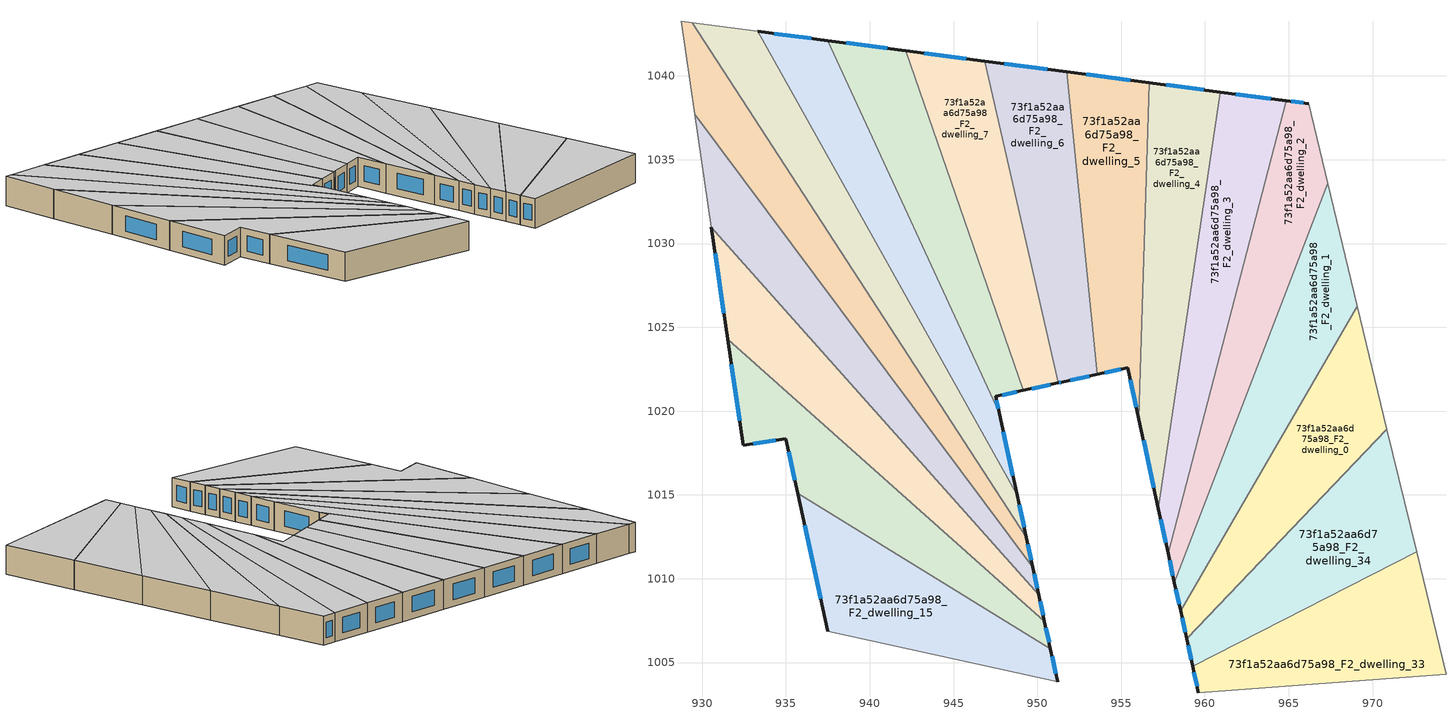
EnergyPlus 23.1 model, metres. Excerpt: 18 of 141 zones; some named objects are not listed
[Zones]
73f1a52aa6d75a98_F2_dwelling_0
 floor to 73f1a52aa6d75a98_F1_dwelling_0 (EU_floor_Construction): 969.1,1026.26 970.86,1018.93 958.91,1006.42 958.55,1008.08 z6
 wall outside (EU_wall_Construction): 958.55,1008.08 958.91,1006.42 z6:9
 wall to 73f1a52aa6d75a98_F2_dwelling_1 (EU_wall_Construction): 969.1,1026.26 958.55,1008.08 z6:9
 wall adiabatic (EU_wall_Construction): 970.86,1018.93 969.1,1026.26 z6:9
 wall to 73f1a52aa6d75a98_F2_dwelling_34 (EU_wall_Construction): 958.91,1006.42 970.86,1018.93 z6:9
 window (EU_Window_Construction): 958.63,1007.69 958.82,1006.81 z6.7:8.3
 ceiling to 73f1a52aa6d75a98_F3_dwelling_0 (EU_floor_Construction): 958.91,1006.42 970.86,1018.93 969.1,1026.26 958.55,1008.08 z9
73f1a52aa6d75a98_F2_dwelling_1
 floor to 73f1a52aa6d75a98_F1_dwelling_1 (EU_floor_Construction): 967.33,1033.59 969.1,1026.26 958.55,1008.08 958.18,1009.76 z6
 wall outside (EU_wall_Construction): 958.18,1009.76 958.55,1008.08 z6:9
 wall to 73f1a52aa6d75a98_F2_dwelling_2 (EU_wall_Construction): 967.33,1033.59 958.18,1009.76 z6:9
 wall adiabatic (EU_wall_Construction): 969.1,1026.26 967.33,1033.59 z6:9
 window (EU_Window_Construction): 958.27,1009.37 958.46,1008.47 z6.7:8.3
 ceiling to 73f1a52aa6d75a98_F3_dwelling_1 (EU_floor_Construction): 958.55,1008.08 969.1,1026.26 967.33,1033.59 958.18,1009.76 z9
73f1a52aa6d75a98_F2_dwelling_10
 floor to 73f1a52aa6d75a98_F1_dwelling_10 (EU_floor_Construction): 933.33,1042.66 948.79,1014.99 949.34,1012.47 929.42,1043.18 z6
 wall outside (EU_wall_Construction): 949.34,1012.47 948.79,1014.99 z6:9
 wall to 73f1a52aa6d75a98_F2_dwelling_11 (EU_wall_Construction): 929.42,1043.18 949.34,1012.47 z6:9
 wall adiabatic (EU_wall_Construction): 933.33,1042.66 929.42,1043.18 z6:9
 wall to 73f1a52aa6d75a98_F2_dwelling_9 (EU_wall_Construction): 948.79,1014.99 933.33,1042.66 z6:9
 window (EU_Window_Construction): 949.21,1013.06 948.92,1014.4 z6.7:8.3
 ceiling to 73f1a52aa6d75a98_F3_dwelling_10 (EU_floor_Construction): 949.34,1012.47 948.79,1014.99 933.33,1042.66 929.42,1043.18 z9
73f1a52aa6d75a98_F2_dwelling_11
 floor to 73f1a52aa6d75a98_F1_dwelling_11 (EU_floor_Construction): 929.42,1043.18 949.34,1012.47 949.72,1010.7 929.55,1037.71 928.74,1043.26 z6
 wall outside (EU_wall_Construction): 949.72,1010.7 949.34,1012.47 z6:9
 wall to 73f1a52aa6d75a98_F2_dwelling_12 (EU_wall_Construction): 929.55,1037.71 949.72,1010.7 z6:9
 wall adiabatic (EU_wall_Construction): 929.42,1043.18 928.74,1043.26 929.55,1037.71 z6:9
 window (EU_Window_Construction): 949.63,1011.12 949.43,1012.06 z6.7:8.3
 ceiling to 73f1a52aa6d75a98_F3_dwelling_11 (EU_floor_Construction): 949.72,1010.7 949.34,1012.47 929.42,1043.18 928.74,1043.26 929.55,1037.71 z9
73f1a52aa6d75a98_F2_dwelling_12
 floor to 73f1a52aa6d75a98_F1_dwelling_12 (EU_floor_Construction): 929.55,1037.71 949.72,1010.7 950.08,1009.04 930.54,1030.99 z6
 wall outside (EU_wall_Construction): 950.08,1009.04 949.72,1010.7 z6:9
 wall to 73f1a52aa6d75a98_F2_dwelling_13 (EU_wall_Construction): 930.54,1030.99 950.08,1009.04 z6:9
 wall adiabatic (EU_wall_Construction): 929.55,1037.71 930.54,1030.99 z6:9
 window (EU_Window_Construction): 950,1009.43 949.81,1010.31 z6.7:8.3
 ceiling to 73f1a52aa6d75a98_F3_dwelling_12 (EU_floor_Construction): 950.08,1009.04 949.72,1010.7 929.55,1037.71 930.54,1030.99 z9
73f1a52aa6d75a98_F2_dwelling_13
 floor to 73f1a52aa6d75a98_F1_dwelling_13 (EU_floor_Construction): 930.54,1030.99 950.08,1009.04 950.43,1007.46 931.52,1024.28 z6
 wall outside (EU_wall_Construction): 950.43,1007.46 950.08,1009.04 / 930.54,1030.99 931.52,1024.28 z6:9
 wall to 73f1a52aa6d75a98_F2_dwelling_14 (EU_wall_Construction): 931.52,1024.28 950.43,1007.46 z6:9
 window (EU_Window_Construction): 950.35,1007.83 950.16,1008.66 / 930.77,1029.41 931.29,1025.85 z6.7:8.3
 ceiling to 73f1a52aa6d75a98_F3_dwelling_13 (EU_floor_Construction): 950.43,1007.46 950.08,1009.04 930.54,1030.99 931.52,1024.28 z9
73f1a52aa6d75a98_F2_dwelling_14
 floor to 73f1a52aa6d75a98_F1_dwelling_14 (EU_floor_Construction): 950.43,1007.46 950.78,1005.83 935.69,1015.12 934.99,1018.34 932.45,1017.95 931.52,1024.28 z6
 wall outside (EU_wall_Construction): 931.52,1024.28 932.45,1017.95 934.99,1018.34 935.69,1015.12 / 950.78,1005.83 950.43,1007.46 z6:9
 wall to 73f1a52aa6d75a98_F2_dwelling_15 (EU_wall_Construction): 935.69,1015.12 950.78,1005.83 z6:9
 window (EU_Window_Construction): 931.74,1022.79 932.23,1019.44 / 950.7,1006.21 950.51,1007.07 / 935.15,1017.59 935.53,1015.87 / 933.04,1018.04 934.39,1018.25 z6.7:8.3
 ceiling to 73f1a52aa6d75a98_F3_dwelling_14 (EU_floor_Construction): 950.78,1005.83 950.43,1007.46 931.52,1024.28 932.45,1017.95 934.99,1018.34 935.69,1015.12 z9
73f1a52aa6d75a98_F2_dwelling_15
 floor to 73f1a52aa6d75a98_F1_dwelling_15 (EU_floor_Construction): 950.78,1005.83 951.21,1003.85 937.48,1006.87 935.69,1015.12 z6
 wall outside (EU_wall_Construction): 951.21,1003.85 950.78,1005.83 / 935.69,1015.12 937.48,1006.87 z6:9
 wall to 73f1a52aa6d75a98_F2_dwelling_16 (EU_wall_Construction): 937.48,1006.87 951.21,1003.85 z6:9
 window (EU_Window_Construction): 951.11,1004.32 950.88,1005.37 / 936.11,1013.18 937.06,1008.81 z6.7:8.3
 ceiling to 73f1a52aa6d75a98_F3_dwelling_15 (EU_floor_Construction): 951.21,1003.85 950.78,1005.83 935.69,1015.12 937.48,1006.87 z9
73f1a52aa6d75a98_F2_dwelling_2
 floor to 73f1a52aa6d75a98_F1_dwelling_2 (EU_floor_Construction): 966.19,1038.35 967.33,1033.59 958.18,1009.76 957.8,1011.54 964.84,1038.53 z6
 wall outside (EU_wall_Construction): 957.8,1011.54 958.18,1009.76 / 966.19,1038.35 964.84,1038.53 z6:9
 wall to 73f1a52aa6d75a98_F2_dwelling_3 (EU_wall_Construction): 964.84,1038.53 957.8,1011.54 z6:9
 wall adiabatic (EU_wall_Construction): 967.33,1033.59 966.19,1038.35 z6:9
 window (EU_Window_Construction): 957.89,1011.12 958.09,1010.18 / 965.87,1038.39 965.16,1038.48 z6.7:8.3
 ceiling to 73f1a52aa6d75a98_F3_dwelling_2 (EU_floor_Construction): 958.18,1009.76 967.33,1033.59 966.19,1038.35 964.84,1038.53 957.8,1011.54 z9
73f1a52aa6d75a98_F2_dwelling_3
 floor to 73f1a52aa6d75a98_F1_dwelling_3 (EU_floor_Construction): 964.84,1038.53 957.8,1011.54 957.22,1014.18 960.91,1039.04 z6
 wall outside (EU_wall_Construction): 957.22,1014.18 957.8,1011.54 / 964.84,1038.53 960.91,1039.04 z6:9
 wall to 73f1a52aa6d75a98_F2_dwelling_4 (EU_wall_Construction): 960.91,1039.04 957.22,1014.18 z6:9
 window (EU_Window_Construction): 957.36,1013.56 957.66,1012.16 / 963.92,1038.65 961.84,1038.92 z6.7:8.3
 ceiling to 73f1a52aa6d75a98_F3_dwelling_3 (EU_floor_Construction): 957.8,1011.54 964.84,1038.53 960.91,1039.04 957.22,1014.18 z9
73f1a52aa6d75a98_F2_dwelling_33
 floor to 73f1a52aa6d75a98_F1_dwelling_33 (EU_floor_Construction): 972.62,1011.61 974.38,1004.29 959.61,1003.2 959.26,1004.79 z6
 wall outside (EU_wall_Construction): 959.26,1004.79 959.61,1003.2 z6:9
 wall to 73f1a52aa6d75a98_F2_dwelling_34 (EU_wall_Construction): 972.62,1011.61 959.26,1004.79 z6:9
 wall adiabatic (EU_wall_Construction): 974.38,1004.29 972.62,1011.61 z6:9
 wall to 73f1a52aa6d75a98_F2_dwelling_32 (EU_wall_Construction): 959.61,1003.2 974.38,1004.29 z6:9
 window (EU_Window_Construction): 959.34,1004.42 959.53,1003.57 z6.7:8.3
 ceiling to 73f1a52aa6d75a98_F3_dwelling_33 (EU_floor_Construction): 974.38,1004.29 972.62,1011.61 959.26,1004.79 959.61,1003.2 z9
73f1a52aa6d75a98_F2_dwelling_34
 floor to 73f1a52aa6d75a98_F1_dwelling_34 (EU_floor_Construction): 970.86,1018.93 972.62,1011.61 959.26,1004.79 958.91,1006.42 z6
 wall outside (EU_wall_Construction): 958.91,1006.42 959.26,1004.79 z6:9
 wall adiabatic (EU_wall_Construction): 972.62,1011.61 970.86,1018.93 z6:9
 window (EU_Window_Construction): 958.99,1006.04 959.18,1005.18 z6.7:8.3
 ceiling to 73f1a52aa6d75a98_F3_dwelling_34 (EU_floor_Construction): 972.62,1011.61 970.86,1018.93 958.91,1006.42 959.26,1004.79 z9
73f1a52aa6d75a98_F2_dwelling_4
 floor to 73f1a52aa6d75a98_F1_dwelling_4 (EU_floor_Construction): 960.91,1039.04 957.22,1014.18 956.06,1019.51 956.69,1039.6 z6
 wall outside (EU_wall_Construction): 956.06,1019.51 957.22,1014.18 / 960.91,1039.04 956.69,1039.6 z6:9
 wall to 73f1a52aa6d75a98_F2_dwelling_5 (EU_wall_Construction): 956.69,1039.6 956.06,1019.51 z6:9
 window (EU_Window_Construction): 956.34,1018.26 956.95,1015.44 / 959.92,1039.17 957.68,1039.47 z6.7:8.3
 ceiling to 73f1a52aa6d75a98_F3_dwelling_4 (EU_floor_Construction): 957.22,1014.18 960.91,1039.04 956.69,1039.6 956.06,1019.51 z9
73f1a52aa6d75a98_F2_dwelling_5
 floor to 73f1a52aa6d75a98_F1_dwelling_5 (EU_floor_Construction): 956.69,1039.6 956.06,1019.51 955.4,1022.58 953.58,1022.19 951.75,1040.25 z6
 wall outside (EU_wall_Construction): 953.58,1022.19 955.4,1022.58 956.06,1019.51 / 956.69,1039.6 951.75,1040.25 z6:9
 wall to 73f1a52aa6d75a98_F2_dwelling_6 (EU_wall_Construction): 951.75,1040.25 953.58,1022.19 z6:9
 window (EU_Window_Construction): 955.55,1021.86 955.91,1020.23 / 954.01,1022.29 954.97,1022.49 / 955.53,1039.75 952.91,1040.09 z6.7:8.3
 ceiling to 73f1a52aa6d75a98_F3_dwelling_5 (EU_floor_Construction): 956.06,1019.51 956.69,1039.6 951.75,1040.25 953.58,1022.19 955.4,1022.58 z9
73f1a52aa6d75a98_F2_dwelling_6
 floor to 73f1a52aa6d75a98_F1_dwelling_6 (EU_floor_Construction): 951.75,1040.25 953.58,1022.19 951.46,1021.74 951.26,1021.69 946.88,1040.88 z6
 wall outside (EU_wall_Construction): 951.26,1021.69 951.46,1021.74 953.58,1022.19 / 951.75,1040.25 946.88,1040.88 z6:9
 wall to 73f1a52aa6d75a98_F2_dwelling_7 (EU_wall_Construction): 946.88,1040.88 951.26,1021.69 z6:9
 window (EU_Window_Construction): 951.96,1021.84 953.08,1022.09 / 951.3,1021.7 951.41,1021.73 / 950.6,1040.4 948.02,1040.73 z6.7:8.3
 ceiling to 73f1a52aa6d75a98_F3_dwelling_6 (EU_floor_Construction): 953.58,1022.19 951.75,1040.25 946.88,1040.88 951.26,1021.69 951.46,1021.74 z9
73f1a52aa6d75a98_F2_dwelling_7
 floor to 73f1a52aa6d75a98_F1_dwelling_7 (EU_floor_Construction): 946.88,1040.88 951.26,1021.69 949.17,1021.24 942.13,1041.51 z6
 wall outside (EU_wall_Construction): 949.17,1021.24 951.26,1021.69 / 946.88,1040.88 942.13,1041.51 z6:9
 wall to 73f1a52aa6d75a98_F2_dwelling_8 (EU_wall_Construction): 942.13,1041.51 949.17,1021.24 z6:9
 window (EU_Window_Construction): 949.66,1021.35 950.77,1021.59 / 945.76,1041.03 943.25,1041.36 z6.7:8.3
 ceiling to 73f1a52aa6d75a98_F3_dwelling_7 (EU_floor_Construction): 951.26,1021.69 946.88,1040.88 942.13,1041.51 949.17,1021.24 z9
73f1a52aa6d75a98_F2_dwelling_8
 floor to 73f1a52aa6d75a98_F1_dwelling_8 (EU_floor_Construction): 942.13,1041.51 949.17,1021.24 947.51,1020.88 947.72,1019.91 937.5,1042.11 z6
 wall outside (EU_wall_Construction): 947.72,1019.91 947.51,1020.88 949.17,1021.24 / 942.13,1041.51 937.5,1042.11 z6:9
 wall to 73f1a52aa6d75a98_F2_dwelling_9 (EU_wall_Construction): 937.5,1042.11 947.72,1019.91 z6:9
 window (EU_Window_Construction): 947.9,1020.96 948.78,1021.16 / 947.67,1020.14 947.56,1020.65 / 941.05,1041.65 938.59,1041.97 z6.7:8.3
 ceiling to 73f1a52aa6d75a98_F3_dwelling_8 (EU_floor_Construction): 949.17,1021.24 942.13,1041.51 937.5,1042.11 947.72,1019.91 947.51,1020.88 z9
73f1a52aa6d75a98_F2_dwelling_9
 floor to 73f1a52aa6d75a98_F1_dwelling_9 (EU_floor_Construction): 937.5,1042.11 947.72,1019.91 948.79,1014.99 933.33,1042.66 z6
 wall outside (EU_wall_Construction): 948.79,1014.99 947.72,1019.91 / 937.5,1042.11 933.33,1042.66 z6:9
 window (EU_Window_Construction): 948.54,1016.15 947.97,1018.76 / 936.52,1042.24 934.31,1042.53 z6.7:8.3
 ceiling to 73f1a52aa6d75a98_F3_dwelling_9 (EU_floor_Construction): 948.79,1014.99 947.72,1019.91 937.5,1042.11 933.33,1042.66 z9
[Building]
EU S2 Campaign: North Axis=0; Terrain=City; Solar Distribution=FullExterior
[Site:Location]
Budapest.Ferenc.Liszt.Intl.AP: Latitude=47.437; Longitude=19.256; Time Zone=1; Elevation=185
[SizingPeriod:WeatherFileDays]
AnnualSizingPeriod: Begin Month=1; Begin Day of Month=1; End Month=12; End Day of Month=31; Day of Week for Start Day=Monday; Use Weather File Daylight Saving Period=No; Use Weather File Rain and Snow Indicators=No
[MATERIAL]
EU_InternalMass_Material: Roughness=MediumRough; Thickness=0.1; Conductivity=1; Density=1800; Specific Heat=900; Thermal Absorptance=0.9; Solar Absorptance=0.7; Visible Absorptance=0.7
[MATERIAL:NOMASS] Roughness=MediumRough; Thermal Absorptance=0.9; Solar Absorptance=0.7; Visible Absorptance=0.7
Name | Thermal Resistance
EU_wall_NoMass | 0.832559
EU_floor_NoMass | 0.872794
[WINDOWMATERIAL:SIMPLEGLAZINGSYSTEM]
EU_Window_SimpleGlazing: UFactor=2.79869; Solar Heat Gain Coefficient=0.75; Visible Transmittance=0.75
[CONSTRUCTION]
EU_wall_Construction: EU_wall_NoMass
EU_floor_Construction: EU_floor_NoMass
EU_Window_Construction: EU_Window_SimpleGlazing
EU_InternalMass_Construction: EU_InternalMass_Material
[ZONE] Type=1; Multiplier=1; Ceiling Height=autocalculate; Floor Area=autocalculate; Part of Total Floor Area=Yes
Name | Volume
73f1a52aa6d75a98_F2_dwelling_0 | 200.503
73f1a52aa6d75a98_F2_dwelling_1 | 200.511
73f1a52aa6d75a98_F2_dwelling_10 | 200.497
73f1a52aa6d75a98_F2_dwelling_11 | 200.552
73f1a52aa6d75a98_F2_dwelling_12 | 200.498
73f1a52aa6d75a98_F2_dwelling_13 | 200.462
73f1a52aa6d75a98_F2_dwelling_14 | 200.506
73f1a52aa6d75a98_F2_dwelling_15 | 200.49
73f1a52aa6d75a98_F2_dwelling_2 | 200.483
73f1a52aa6d75a98_F2_dwelling_3 | 200.464
73f1a52aa6d75a98_F2_dwelling_33 | 200.458
73f1a52aa6d75a98_F2_dwelling_34 | 200.532
73f1a52aa6d75a98_F2_dwelling_4; 73f1a52aa6d75a98_F2_dwelling_5 | 200.487
73f1a52aa6d75a98_F2_dwelling_6 | 200.545
73f1a52aa6d75a98_F2_dwelling_7 | 200.476
73f1a52aa6d75a98_F2_dwelling_8 | 200.58
73f1a52aa6d75a98_F2_dwelling_9 | 200.434
[INTERNALMASS] Construction=EU_InternalMass_Construction
Name | Zone or ZoneList | Surface Area
73f1a52aa6d75a98_F2_dwelling_0_EU_InternalMass | 73f1a52aa6d75a98_F2_dwelling_0 | 66.8345
73f1a52aa6d75a98_F2_dwelling_1_EU_InternalMass | 73f1a52aa6d75a98_F2_dwelling_1 | 66.8369
73f1a52aa6d75a98_F2_dwelling_2_EU_InternalMass | 73f1a52aa6d75a98_F2_dwelling_2 | 66.8278
73f1a52aa6d75a98_F2_dwelling_3_EU_InternalMass | 73f1a52aa6d75a98_F2_dwelling_3 | 66.8212
73f1a52aa6d75a98_F2_dwelling_4_EU_InternalMass | 73f1a52aa6d75a98_F2_dwelling_4 | 66.8288
73f1a52aa6d75a98_F2_dwelling_5_EU_InternalMass | 73f1a52aa6d75a98_F2_dwelling_5 | 66.829
73f1a52aa6d75a98_F2_dwelling_6_EU_InternalMass | 73f1a52aa6d75a98_F2_dwelling_6 | 66.8482
73f1a52aa6d75a98_F2_dwelling_7_EU_InternalMass | 73f1a52aa6d75a98_F2_dwelling_7 | 66.8254
73f1a52aa6d75a98_F2_dwelling_8_EU_InternalMass | 73f1a52aa6d75a98_F2_dwelling_8 | 66.8601
73f1a52aa6d75a98_F2_dwelling_9_EU_InternalMass | 73f1a52aa6d75a98_F2_dwelling_9 | 66.8114
73f1a52aa6d75a98_F2_dwelling_10_EU_InternalMass | 73f1a52aa6d75a98_F2_dwelling_10 | 66.8321
73f1a52aa6d75a98_F2_dwelling_11_EU_InternalMass | 73f1a52aa6d75a98_F2_dwelling_11 | 66.8505
73f1a52aa6d75a98_F2_dwelling_12_EU_InternalMass | 73f1a52aa6d75a98_F2_dwelling_12 | 66.8329
73f1a52aa6d75a98_F2_dwelling_13_EU_InternalMass | 73f1a52aa6d75a98_F2_dwelling_13 | 66.8206
73f1a52aa6d75a98_F2_dwelling_14_EU_InternalMass | 73f1a52aa6d75a98_F2_dwelling_14 | 66.8354
73f1a52aa6d75a98_F2_dwelling_15_EU_InternalMass | 73f1a52aa6d75a98_F2_dwelling_15 | 66.8298
73f1a52aa6d75a98_F2_dwelling_33_EU_InternalMass | 73f1a52aa6d75a98_F2_dwelling_33 | 66.8193
73f1a52aa6d75a98_F2_dwelling_34_EU_InternalMass | 73f1a52aa6d75a98_F2_dwelling_34 | 66.844
[OTHEREQUIPMENT] Fuel Type=Electricity; Design Level Calculation Method=Watts/Area; Power per Zone Floor Area=1; Fraction Latent=0; Fraction Radiant=0; Fraction Lost=0; Carbon Dioxide Generation Rate=0; EndUse Subcategory=EU_Step8_InternalGains
Name | Zone or ZoneList or Space or SpaceList | Schedule
EU_Step8_InternalGain_73f1a52aa6d75a98_F2_dwelling_0_f000 | 73f1a52aa6d75a98_F2_dwelling_0 | EU_Step8_GainSchedule_73f1a52aa6d75a98_F2_dwelling_0_f000
EU_Step8_InternalGain_73f1a52aa6d75a98_F2_dwelling_1_f000 | 73f1a52aa6d75a98_F2_dwelling_1 | EU_Step8_GainSchedule_73f1a52aa6d75a98_F2_dwelling_1_f000
EU_Step8_InternalGain_73f1a52aa6d75a98_F2_dwelling_2_f000 | 73f1a52aa6d75a98_F2_dwelling_2 | EU_Step8_GainSchedule_73f1a52aa6d75a98_F2_dwelling_2_f000
EU_Step8_InternalGain_73f1a52aa6d75a98_F2_dwelling_3_f000 | 73f1a52aa6d75a98_F2_dwelling_3 | EU_Step8_GainSchedule_73f1a52aa6d75a98_F2_dwelling_3_f000
EU_Step8_InternalGain_73f1a52aa6d75a98_F2_dwelling_4_f000 | 73f1a52aa6d75a98_F2_dwelling_4 | EU_Step8_GainSchedule_73f1a52aa6d75a98_F2_dwelling_4_f000
EU_Step8_InternalGain_73f1a52aa6d75a98_F2_dwelling_5_f000 | 73f1a52aa6d75a98_F2_dwelling_5 | EU_Step8_GainSchedule_73f1a52aa6d75a98_F2_dwelling_5_f000
EU_Step8_InternalGain_73f1a52aa6d75a98_F2_dwelling_6_f000 | 73f1a52aa6d75a98_F2_dwelling_6 | EU_Step8_GainSchedule_73f1a52aa6d75a98_F2_dwelling_6_f000
EU_Step8_InternalGain_73f1a52aa6d75a98_F2_dwelling_7_f000 | 73f1a52aa6d75a98_F2_dwelling_7 | EU_Step8_GainSchedule_73f1a52aa6d75a98_F2_dwelling_7_f000
EU_Step8_InternalGain_73f1a52aa6d75a98_F2_dwelling_8_f000 | 73f1a52aa6d75a98_F2_dwelling_8 | EU_Step8_GainSchedule_73f1a52aa6d75a98_F2_dwelling_8_f000
EU_Step8_InternalGain_73f1a52aa6d75a98_F2_dwelling_9_f000 | 73f1a52aa6d75a98_F2_dwelling_9 | EU_Step8_GainSchedule_73f1a52aa6d75a98_F2_dwelling_9_f000
EU_Step8_InternalGain_73f1a52aa6d75a98_F2_dwelling_10_f000 | 73f1a52aa6d75a98_F2_dwelling_10 | EU_Step8_GainSchedule_73f1a52aa6d75a98_F2_dwelling_10_f000
EU_Step8_InternalGain_73f1a52aa6d75a98_F2_dwelling_11_f000 | 73f1a52aa6d75a98_F2_dwelling_11 | EU_Step8_GainSchedule_73f1a52aa6d75a98_F2_dwelling_11_f000
EU_Step8_InternalGain_73f1a52aa6d75a98_F2_dwelling_12_f000 | 73f1a52aa6d75a98_F2_dwelling_12 | EU_Step8_GainSchedule_73f1a52aa6d75a98_F2_dwelling_12_f000
EU_Step8_InternalGain_73f1a52aa6d75a98_F2_dwelling_13_f000 | 73f1a52aa6d75a98_F2_dwelling_13 | EU_Step8_GainSchedule_73f1a52aa6d75a98_F2_dwelling_13_f000
EU_Step8_InternalGain_73f1a52aa6d75a98_F2_dwelling_14_f000 | 73f1a52aa6d75a98_F2_dwelling_14 | EU_Step8_GainSchedule_73f1a52aa6d75a98_F2_dwelling_14_f000
EU_Step8_InternalGain_73f1a52aa6d75a98_F2_dwelling_15_f000 | 73f1a52aa6d75a98_F2_dwelling_15 | EU_Step8_GainSchedule_73f1a52aa6d75a98_F2_dwelling_15_f000
EU_Step8_InternalGain_73f1a52aa6d75a98_F2_dwelling_33_f000 | 73f1a52aa6d75a98_F2_dwelling_33 | EU_Step8_GainSchedule_73f1a52aa6d75a98_F2_dwelling_33_f000
EU_Step8_InternalGain_73f1a52aa6d75a98_F2_dwelling_34_f000 | 73f1a52aa6d75a98_F2_dwelling_34 | EU_Step8_GainSchedule_73f1a52aa6d75a98_F2_dwelling_34_f000
[ZONEVENTILATION:DESIGNFLOWRATE] Schedule=EU_AlwaysOn; Design Flow Rate Calculation Method=AirChanges/Hour; Air Changes per Hour=0.475469; Ventilation Type=Natural; Fan Pressure Rise=0; Fan Total Efficiency=1; Constant Term Coefficient=1; Temperature Term Coefficient=0; Velocity Term Coefficient=0; Velocity Squared Term Coefficient=0; Minimum Indoor Temperature=-100; Maximum Indoor Temperature=100; Delta Temperature=-100; Minimum Outdoor Temperature=-100; Maximum Outdoor Temperature=100; Maximum Wind Speed=40
Name | Zone or ZoneList or Space or SpaceList
EU_ConstantAir_73f1a52aa6d75a98_F2_dwelling_0 | 73f1a52aa6d75a98_F2_dwelling_0
EU_ConstantAir_73f1a52aa6d75a98_F2_dwelling_1 | 73f1a52aa6d75a98_F2_dwelling_1
EU_ConstantAir_73f1a52aa6d75a98_F2_dwelling_2 | 73f1a52aa6d75a98_F2_dwelling_2
EU_ConstantAir_73f1a52aa6d75a98_F2_dwelling_3 | 73f1a52aa6d75a98_F2_dwelling_3
EU_ConstantAir_73f1a52aa6d75a98_F2_dwelling_4 | 73f1a52aa6d75a98_F2_dwelling_4
EU_ConstantAir_73f1a52aa6d75a98_F2_dwelling_5 | 73f1a52aa6d75a98_F2_dwelling_5
EU_ConstantAir_73f1a52aa6d75a98_F2_dwelling_6 | 73f1a52aa6d75a98_F2_dwelling_6
EU_ConstantAir_73f1a52aa6d75a98_F2_dwelling_7 | 73f1a52aa6d75a98_F2_dwelling_7
EU_ConstantAir_73f1a52aa6d75a98_F2_dwelling_8 | 73f1a52aa6d75a98_F2_dwelling_8
EU_ConstantAir_73f1a52aa6d75a98_F2_dwelling_9 | 73f1a52aa6d75a98_F2_dwelling_9
EU_ConstantAir_73f1a52aa6d75a98_F2_dwelling_10 | 73f1a52aa6d75a98_F2_dwelling_10
EU_ConstantAir_73f1a52aa6d75a98_F2_dwelling_11 | 73f1a52aa6d75a98_F2_dwelling_11
EU_ConstantAir_73f1a52aa6d75a98_F2_dwelling_12 | 73f1a52aa6d75a98_F2_dwelling_12
EU_ConstantAir_73f1a52aa6d75a98_F2_dwelling_13 | 73f1a52aa6d75a98_F2_dwelling_13
EU_ConstantAir_73f1a52aa6d75a98_F2_dwelling_14 | 73f1a52aa6d75a98_F2_dwelling_14
EU_ConstantAir_73f1a52aa6d75a98_F2_dwelling_15 | 73f1a52aa6d75a98_F2_dwelling_15
EU_ConstantAir_73f1a52aa6d75a98_F2_dwelling_33 | 73f1a52aa6d75a98_F2_dwelling_33
EU_ConstantAir_73f1a52aa6d75a98_F2_dwelling_34 | 73f1a52aa6d75a98_F2_dwelling_34
[HVACTEMPLATE:ZONE:IDEALLOADSAIRSYSTEM] System Availability Schedule=EU_AlwaysOn; Maximum Heating Supply Air Temperature=50; Minimum Cooling Supply Air Temperature=13; Maximum Heating Supply Air Humidity Ratio=0.0156; Minimum Cooling Supply Air Humidity Ratio=0.0077; Heating Limit=NoLimit; Cooling Limit=NoLimit; Heating Availability Schedule=EU_AlwaysOn; Cooling Availability Schedule=EU_CoolingOff; Dehumidification Control Type=ConstantSensibleHeatRatio; Cooling Sensible Heat Ratio=0.7; Dehumidification Setpoint=60; Humidification Control Type=None; Humidification Setpoint=30; Outdoor Air Method=None; Outdoor Air Flow Rate per Person=0.00944; Outdoor Air Flow Rate per Zone Floor Area=0; Outdoor Air Flow Rate per Zone=0; Demand Controlled Ventilation Type=None; Outdoor Air Economizer Type=NoEconomizer; Heat Recovery Type=None; Sensible Heat Recovery Effectiveness=0.7; Latent Heat Recovery Effectiveness=0.65
Name | Template Thermostat
73f1a52aa6d75a98_F2_dwelling_0 | EU_HeatOnly_73f1a52aa6d75a98_F2_dwelling_0
73f1a52aa6d75a98_F2_dwelling_1 | EU_HeatOnly_73f1a52aa6d75a98_F2_dwelling_1
73f1a52aa6d75a98_F2_dwelling_2 | EU_HeatOnly_73f1a52aa6d75a98_F2_dwelling_2
73f1a52aa6d75a98_F2_dwelling_3 | EU_HeatOnly_73f1a52aa6d75a98_F2_dwelling_3
73f1a52aa6d75a98_F2_dwelling_4 | EU_HeatOnly_73f1a52aa6d75a98_F2_dwelling_4
73f1a52aa6d75a98_F2_dwelling_5 | EU_HeatOnly_73f1a52aa6d75a98_F2_dwelling_5
73f1a52aa6d75a98_F2_dwelling_6 | EU_HeatOnly_73f1a52aa6d75a98_F2_dwelling_6
73f1a52aa6d75a98_F2_dwelling_7 | EU_HeatOnly_73f1a52aa6d75a98_F2_dwelling_7
73f1a52aa6d75a98_F2_dwelling_8 | EU_HeatOnly_73f1a52aa6d75a98_F2_dwelling_8
73f1a52aa6d75a98_F2_dwelling_9 | EU_HeatOnly_73f1a52aa6d75a98_F2_dwelling_9
73f1a52aa6d75a98_F2_dwelling_10 | EU_HeatOnly_73f1a52aa6d75a98_F2_dwelling_10
73f1a52aa6d75a98_F2_dwelling_11 | EU_HeatOnly_73f1a52aa6d75a98_F2_dwelling_11
73f1a52aa6d75a98_F2_dwelling_12 | EU_HeatOnly_73f1a52aa6d75a98_F2_dwelling_12
73f1a52aa6d75a98_F2_dwelling_13 | EU_HeatOnly_73f1a52aa6d75a98_F2_dwelling_13
73f1a52aa6d75a98_F2_dwelling_14 | EU_HeatOnly_73f1a52aa6d75a98_F2_dwelling_14
73f1a52aa6d75a98_F2_dwelling_15 | EU_HeatOnly_73f1a52aa6d75a98_F2_dwelling_15
73f1a52aa6d75a98_F2_dwelling_33 | EU_HeatOnly_73f1a52aa6d75a98_F2_dwelling_33
73f1a52aa6d75a98_F2_dwelling_34 | EU_HeatOnly_73f1a52aa6d75a98_F2_dwelling_34
[SIZING:ZONE] Zone Cooling Design Supply Air Temperature Input Method=SupplyAirTemperature; Zone Cooling Design Supply Air Temperature=13; Zone Heating Design Supply Air Temperature Input Method=SupplyAirTemperature; Zone Heating Design Supply Air Temperature=50; Zone Cooling Design Supply Air Humidity Ratio=0.008; Zone Heating Design Supply Air Humidity Ratio=0.008; Cooling Design Air Flow Method=DesignDay; Cooling Design Air Flow Rate=0; Cooling Minimum Air Flow per Zone Floor Area=0.000762; Cooling Minimum Air Flow=0; Cooling Minimum Air Flow Fraction=0.2; Heating Design Air Flow Method=DesignDay; Heating Design Air Flow Rate=0; Heating Maximum Air Flow per Zone Floor Area=0.002032; Heating Maximum Air Flow=0.141576; Heating Maximum Air Flow Fraction=0.3; Account for Dedicated Outdoor Air System=No; Dedicated Outdoor Air System Control Strategy=NeutralSupplyAir; Dedicated Outdoor Air Low Setpoint Temperature for Design=autosize; Dedicated Outdoor Air High Setpoint Temperature for Design=autosize; Zone Load Sizing Method=Sensible Load Only No Latent Load; Zone Latent Cooling Design Supply Air Humidity Ratio Input Method=HumidityRatioDifference; Zone Cooling Design Supply Air Humidity Ratio Difference=0.005; Zone Latent Heating Design Supply Air Humidity Ratio Input Method=HumidityRatioDifference; Zone Humidification Design Supply Air Humidity Ratio Difference=0.005
73f1a52aa6d75a98_F2_dwelling_0; 73f1a52aa6d75a98_F2_dwelling_1; 73f1a52aa6d75a98_F2_dwelling_2; 73f1a52aa6d75a98_F2_dwelling_3; 73f1a52aa6d75a98_F2_dwelling_4; 73f1a52aa6d75a98_F2_dwelling_5; 73f1a52aa6d75a98_F2_dwelling_6; 73f1a52aa6d75a98_F2_dwelling_7; 73f1a52aa6d75a98_F2_dwelling_8; 73f1a52aa6d75a98_F2_dwelling_9; 73f1a52aa6d75a98_F2_dwelling_10; 73f1a52aa6d75a98_F2_dwelling_11; 73f1a52aa6d75a98_F2_dwelling_12; 73f1a52aa6d75a98_F2_dwelling_13; 73f1a52aa6d75a98_F2_dwelling_14; 73f1a52aa6d75a98_F2_dwelling_15; 73f1a52aa6d75a98_F2_dwelling_33; 73f1a52aa6d75a98_F2_dwelling_34
[SCHEDULE:CONSTANT]
Name | Hourly Value
EU_AlwaysOn | 1
EU_CoolingOff | 0
[SCHEDULE:FILE] Column Number=1; Rows to Skip at Top=0; Number of Hours of Data=8760; Column Separator=Comma; Interpolate to Timestep=No; Minutes per Item=60; Adjust Schedule for Daylight Savings=Yes
Name | File
EU_Step8_GainSchedule_73f1a52aa6d75a98_F2_dwelling_0_f000 | ../../schedules/73f1a52aa6d75a98/73f1a52aa6d75a98_F2_dwelling_0_f000_gain.csv
EU_Step8_GainSchedule_73f1a52aa6d75a98_F2_dwelling_1_f000 | ../../schedules/73f1a52aa6d75a98/73f1a52aa6d75a98_F2_dwelling_1_f000_gain.csv
EU_Step8_GainSchedule_73f1a52aa6d75a98_F2_dwelling_2_f000 | ../../schedules/73f1a52aa6d75a98/73f1a52aa6d75a98_F2_dwelling_2_f000_gain.csv
EU_Step8_GainSchedule_73f1a52aa6d75a98_F2_dwelling_3_f000 | ../../schedules/73f1a52aa6d75a98/73f1a52aa6d75a98_F2_dwelling_3_f000_gain.csv
EU_Step8_GainSchedule_73f1a52aa6d75a98_F2_dwelling_4_f000 | ../../schedules/73f1a52aa6d75a98/73f1a52aa6d75a98_F2_dwelling_4_f000_gain.csv
EU_Step8_GainSchedule_73f1a52aa6d75a98_F2_dwelling_5_f000 | ../../schedules/73f1a52aa6d75a98/73f1a52aa6d75a98_F2_dwelling_5_f000_gain.csv
EU_Step8_GainSchedule_73f1a52aa6d75a98_F2_dwelling_6_f000 | ../../schedules/73f1a52aa6d75a98/73f1a52aa6d75a98_F2_dwelling_6_f000_gain.csv
EU_Step8_GainSchedule_73f1a52aa6d75a98_F2_dwelling_7_f000 | ../../schedules/73f1a52aa6d75a98/73f1a52aa6d75a98_F2_dwelling_7_f000_gain.csv
EU_Step8_GainSchedule_73f1a52aa6d75a98_F2_dwelling_8_f000 | ../../schedules/73f1a52aa6d75a98/73f1a52aa6d75a98_F2_dwelling_8_f000_gain.csv
EU_Step8_GainSchedule_73f1a52aa6d75a98_F2_dwelling_9_f000 | ../../schedules/73f1a52aa6d75a98/73f1a52aa6d75a98_F2_dwelling_9_f000_gain.csv
EU_Step8_GainSchedule_73f1a52aa6d75a98_F2_dwelling_10_f000 | ../../schedules/73f1a52aa6d75a98/73f1a52aa6d75a98_F2_dwelling_10_f000_gain.csv
EU_Step8_GainSchedule_73f1a52aa6d75a98_F2_dwelling_11_f000 | ../../schedules/73f1a52aa6d75a98/73f1a52aa6d75a98_F2_dwelling_11_f000_gain.csv
EU_Step8_GainSchedule_73f1a52aa6d75a98_F2_dwelling_12_f000 | ../../schedules/73f1a52aa6d75a98/73f1a52aa6d75a98_F2_dwelling_12_f000_gain.csv
EU_Step8_GainSchedule_73f1a52aa6d75a98_F2_dwelling_13_f000 | ../../schedules/73f1a52aa6d75a98/73f1a52aa6d75a98_F2_dwelling_13_f000_gain.csv
EU_Step8_GainSchedule_73f1a52aa6d75a98_F2_dwelling_14_f000 | ../../schedules/73f1a52aa6d75a98/73f1a52aa6d75a98_F2_dwelling_14_f000_gain.csv
EU_Step8_GainSchedule_73f1a52aa6d75a98_F2_dwelling_15_f000 | ../../schedules/73f1a52aa6d75a98/73f1a52aa6d75a98_F2_dwelling_15_f000_gain.csv
EU_Step8_GainSchedule_73f1a52aa6d75a98_F2_dwelling_33_f000 | ../../schedules/73f1a52aa6d75a98/73f1a52aa6d75a98_F2_dwelling_33_f000_gain.csv
EU_Step8_GainSchedule_73f1a52aa6d75a98_F2_dwelling_34_f000 | ../../schedules/73f1a52aa6d75a98/73f1a52aa6d75a98_F2_dwelling_34_f000_gain.csv
